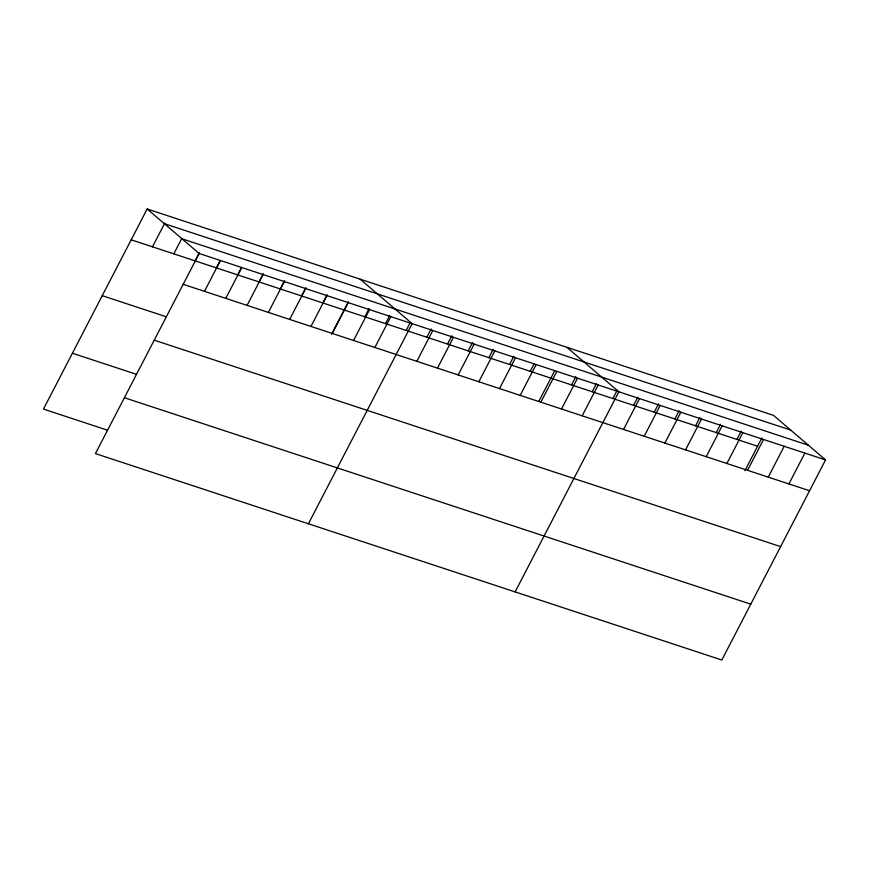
<?xml version="1.0" encoding="UTF-8"?>
<svg xmlns="http://www.w3.org/2000/svg" width="869" height="869" viewBox="0 0 869 869"><rect width="100%" height="100%" fill="white"/><g stroke="black" fill="none" stroke-linecap="round" stroke-linejoin="round"><path stroke-width="1.3" d="M147.176 208.984L199.164 253.487L95.438 453.596L721.824 660.016L825.55 459.918L773.562 415.404L147.176 208.984L43.45 409.082L107.343 430.144M152.488 246.839L164.784 223.116M173.789 253.857L181.773 238.432M195.08 260.874L199.392 252.564M216.381 267.891L220.074 260.776M204.476 291.343L220.454 260.504M237.682 274.908L241.365 267.793M225.777 298.36L241.756 267.522M258.973 281.925L263.274 273.626M247.068 305.377L263.057 274.539M280.274 288.942L284.576 280.644M268.369 312.395L284.348 281.567M301.565 295.96L305.877 287.661M289.659 319.412L305.649 288.584M322.866 302.977L327.168 294.678M310.961 326.429L326.95 295.601M331.491 334.435L348.469 301.695M332.262 333.457L348.241 302.618M364.839 316.816L369.14 308.506M353.553 340.474L369.542 309.636M385.51 323.626L389.812 315.328M374.854 347.491L390.833 316.653M406.181 330.437L409.864 323.322M308.408 523.779L412.134 323.67L360.146 279.166M426.842 337.248L431.154 328.949M416.827 361.319L432.805 330.481M447.513 344.059L451.826 335.76M437.487 368.13L453.477 337.291M468.185 350.87L472.497 342.571M458.159 374.941L474.148 344.113M488.856 357.68L493.157 349.381M478.83 381.752L494.819 350.924M509.527 364.491L513.829 356.192M499.501 388.573L515.491 357.735M530.199 371.313L533.892 364.198M520.173 395.384L536.162 364.546M538.813 401.391L554.563 371.009M540.844 402.195L556.833 371.356M571.541 384.934L575.843 376.635M561.515 409.006L577.505 378.167M592.213 391.745L596.514 383.446M582.187 415.816L598.176 384.978M612.884 398.556L617.186 390.257M515.121 591.898L618.847 391.789L566.86 347.285M633.555 405.367L637.857 397.068M623.529 429.438L639.508 398.599M654.227 412.178L658.528 403.879M644.201 436.249L660.179 405.421M674.898 418.988L679.2 410.689M664.872 443.06L680.851 412.232M695.569 425.81L699.871 417.5M685.543 449.881L701.522 419.043M716.241 432.621L720.542 424.311M706.215 456.692L722.193 425.853M736.912 439.432L741.214 431.122M726.886 463.503L742.865 432.664M744.907 470.683L761.885 437.943M747.557 470.314L763.536 439.475M768.229 477.124L784.207 446.286M788.9 483.935L804.879 453.097M164.328 223.67L790.714 430.09M182.012 238.801L808.398 445.221M199.164 253.487L825.55 459.918M131.197 239.811L757.583 446.242M183.174 284.326L809.571 490.746M102.238 295.677L166.131 316.729M154.226 340.181L780.612 546.612M72.409 353.227L136.292 374.278M124.386 397.73L750.783 604.161"/></g></svg>
